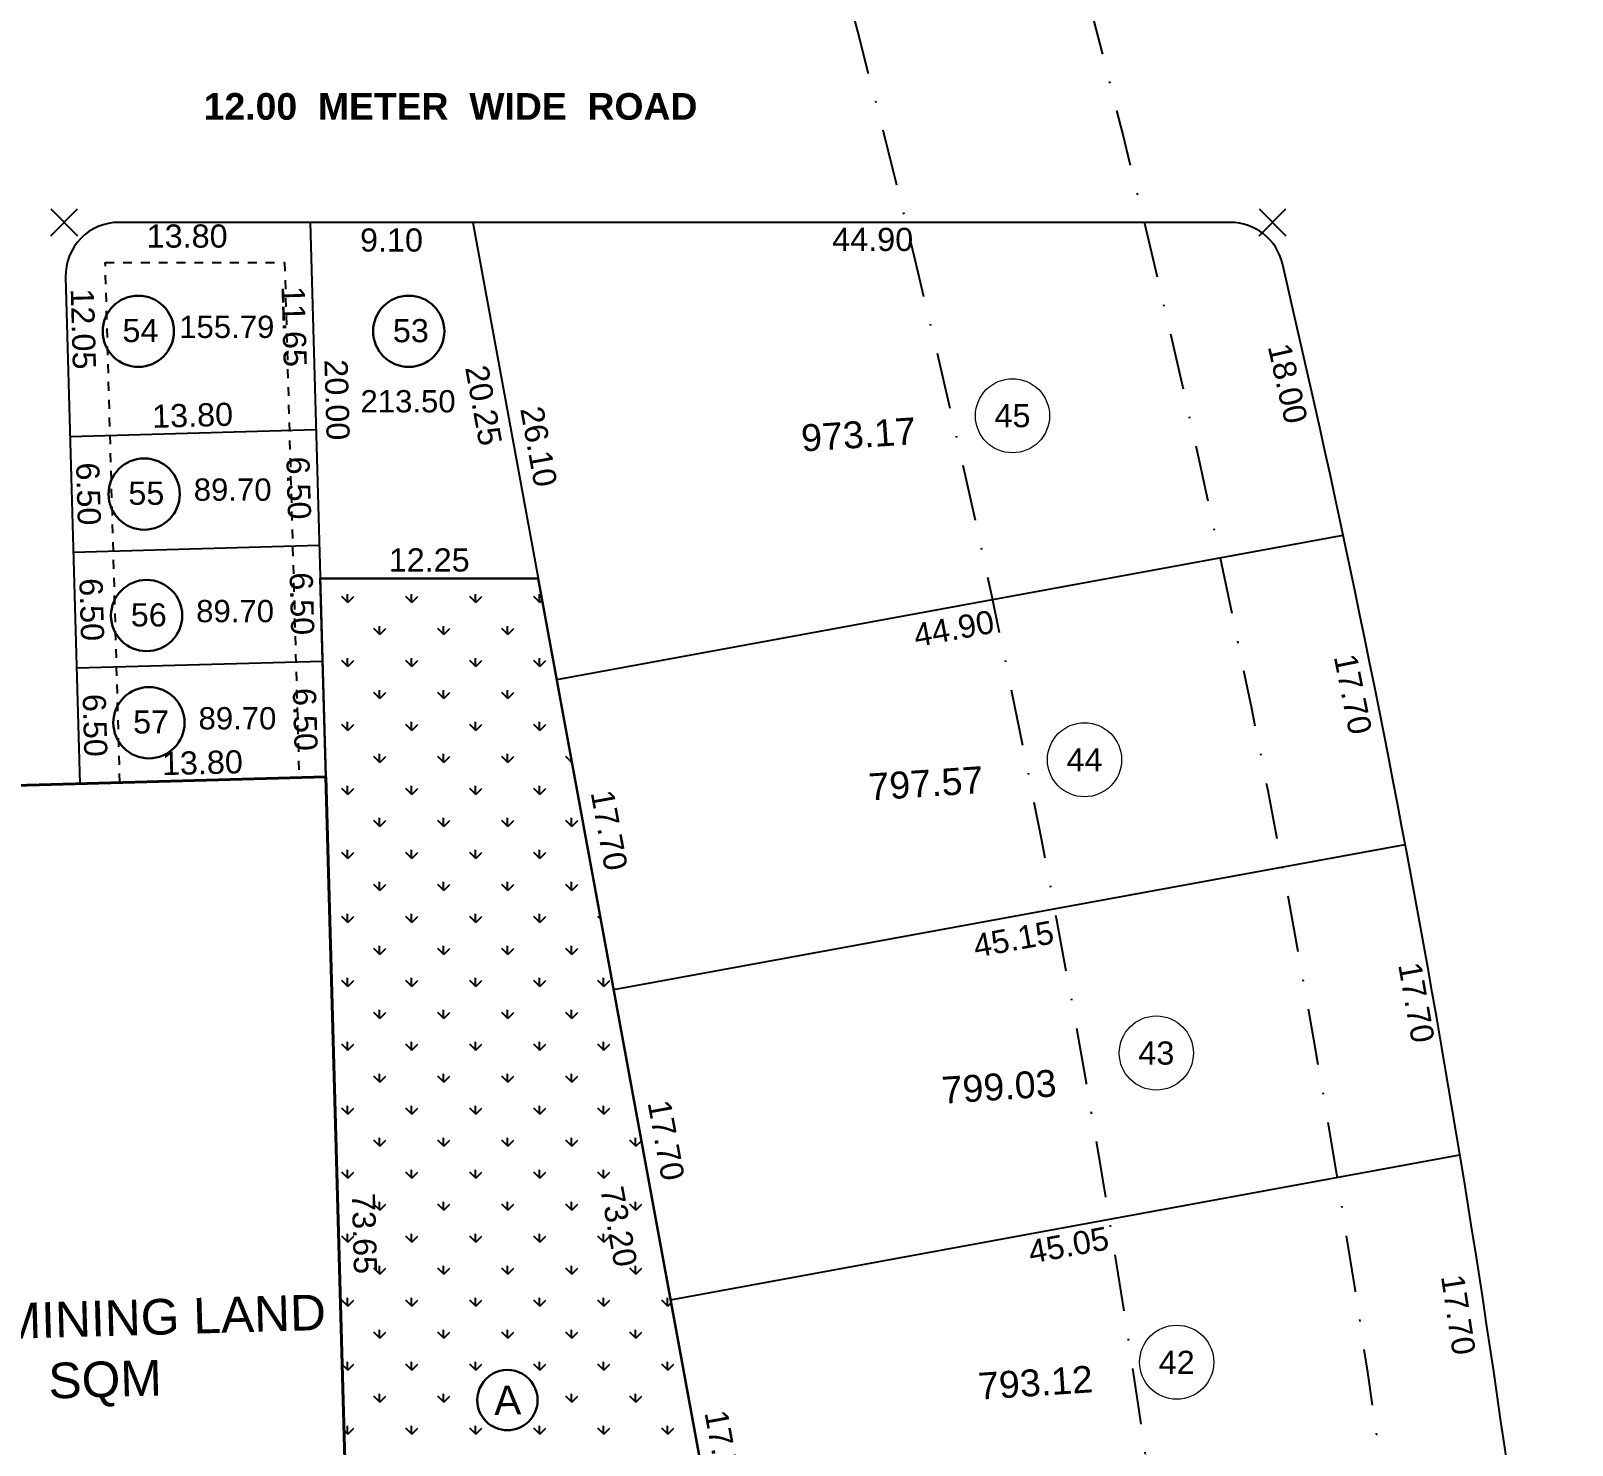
# Model space of a CAD drawing. Header units: millimetres. Extents: x 26213 to 35402, y -1028 to 2462.
# Drawn here: x 35200.6 to 35287.1, y 325.2 to 404.6 of the extents above; entities that cross this region are included whole.
import ezdxf
from ezdxf.enums import TextEntityAlignment as Align

# ---------------------------------------------------------------- set-up
doc = ezdxf.new("R2010")
doc.units = ezdxf.units.MM
doc.header["$PDMODE"] = 3
doc.header["$PDSIZE"] = 0.75
doc.linetypes.add('DASH', pattern=[1, 0.5, -0.5])
doc.linetypes.add('DASHDOT2', pattern=[12.699999999999998, 6.349999999999999, -3.174999999999999, 0, -3.174999999999999])
for name, color, linetype in [('AREA', 7, 'Continuous'), ('CENTER LINE', 225, 'Continuous'), ('DIMEMSION', 7, 'Continuous'), ('NUMBRING', 162, 'Continuous'), ('OPEN SPACE', 3, 'Continuous'), ('POINT', 190, 'Continuous'), ('ROAD', 7, 'Continuous')]:
    doc.layers.add(name, color=color, linetype=linetype)
for name, color, linetype, lineweight in [('CIRCLE', 197, 'Continuous', 30), ('DIM', 7, 'Continuous', 25), ('LAYOUT PLAN', 7, 'Continuous', 25)]:
    doc.layers.add(name, color=color, linetype=linetype, lineweight=lineweight)
doc.styles.get("Standard").update_dxf_attribs({"font": 'arial.ttf'})
doc.dimstyles.new('LAYOUT PLAN', dxfattribs={"dimtxt": 1.3, "dimasz": 1, "dimexe": 0.18, "dimexo": 0.0625, "dimgap": 0.09, "dimtad": 0, "dimrnd": 0.05, "dimzin": 0, "dimdsep": 46, "dimtxsty": 'Standard', "dimcen": 0, "dimse1": 1, "dimse2": 1, "dimsd1": 1, "dimsd2": 1, "dimadec": 0, "dimazin": 0, "dimtfac": 1, "dimtofl": 0, "dimtmove": 0, "dimatfit": 3, "dimfxl": 1, "dimtolj": 1, "dimtzin": 0, "dimarcsym": 0})

# ---------------------------------------------------------------- blocks, each defined once
blk = doc.blocks.new('*D3996')
at = {"layer": 'Defpoints', "color": 0, "ltscale": 2}
for p in [(35225.38109170698, 393.835138591037), (35270.2752074833, 393.835138591037), (35270.2752074833, 392.8674979581421)]:
    blk.add_point(p, dxfattribs=at)
at = {"layer": 'DIMEMSION', "color": 0, "ltscale": 2, "insert": (35247.82814959514, 392.8674979581421), "char_height": 1.3, "attachment_point": 5}
blk.add_mtext('\\A1;44.90', dxfattribs=at)
blk = doc.blocks.new('*D3997')
at = {"layer": 'Defpoints', "color": 0, "ltscale": 2}
for p in [(35270.2752074833, 393.8351385910373), (35273.09950643517, 376.005244164111), (35274.23637051994, 376.2614974905864)]:
    blk.add_point(p, dxfattribs=at)
at = {"layer": 'DIMEMSION', "color": 0, "ltscale": 2, "insert": (35271.11892491685, 384.7920647143392), "char_height": 1.3, "attachment_point": 5, "rotation": 282.70239520547597}
blk.add_mtext('\\A1;18.00', dxfattribs=at)
blk = doc.blocks.new('*D3998')
at = {"layer": 'Defpoints', "color": 0, "ltscale": 2}
for p in [(35274.23637051994, 376.2614974905855), (35276.5180696809, 358.6641801246742), (35277.71773754967, 358.9048068811753)]:
    blk.add_point(p, dxfattribs=at)
at = {"layer": 'DIMEMSION', "color": 0, "ltscale": 2, "insert": (35274.77738616604, 367.3425254293816), "char_height": 1.3, "attachment_point": 5, "rotation": 281.34176181978364}
blk.add_mtext('\\A1;17.70', dxfattribs=at)
blk = doc.blocks.new('*D3999')
at = {"layer": 'Defpoints', "color": 0, "ltscale": 2}
for p in [(35277.71773754967, 358.9048068811771), (35279.87785689949, 341.3123029228473), (35280.78928689847, 341.4728993587951)]:
    blk.add_point(p, dxfattribs=at)
at = {"layer": 'DIMEMSION', "color": 0, "ltscale": 2, "insert": (35278.34208222508, 350.0282566840406), "char_height": 1.3, "attachment_point": 5, "rotation": 279.99309437531247}
blk.add_mtext('\\A1;17.70', dxfattribs=at)
blk = doc.blocks.new('*D4000')
at = {"layer": 'Defpoints', "color": 0, "ltscale": 2}
for p in [(35280.78928689848, 341.4728993587942), (35282.02391099584, 323.7488124468018), (35283.45081278538, 323.9657371549129)]:
    blk.add_point(p, dxfattribs=at)
at = {"layer": 'DIMEMSION', "color": 0, "ltscale": 2, "insert": (35280.69314805239, 332.5023935487434), "char_height": 1.3, "attachment_point": 5, "rotation": 278.6442011922667}
blk.add_mtext('\\A1;17.70', dxfattribs=at)
blk = doc.blocks.new('*D4004')
at = {"layer": 'Defpoints', "color": 0, "ltscale": 2}
for p in [(35236.48399493141, 333.3412167956412), (35237.82537548953, 333.587410366933), (35239.67923696016, 315.9320115186156)]:
    blk.add_point(p, dxfattribs=at)
at = {"layer": 'DIMEMSION', "color": 0, "ltscale": 2, "insert": (35239.4229961017, 324.8828076545942), "char_height": 1.3, "attachment_point": 5, "rotation": 280.40017230127063}
blk.add_mtext('\\A1;17.70', dxfattribs=at)
blk = doc.blocks.new('*D4005')
at = {"layer": 'Defpoints', "color": 0, "ltscale": 2}
for p in [(35233.28875290266, 350.7504220726696), (35234.6301342652, 350.9966157916015), (35236.48399493141, 333.3412167956412)]:
    blk.add_point(p, dxfattribs=at)
at = {"layer": 'DIMEMSION', "color": 0, "ltscale": 2, "insert": (35236.22775487737, 342.2920130792618), "char_height": 1.3, "attachment_point": 5, "rotation": 280.40017230127063}
blk.add_mtext('\\A1;17.70', dxfattribs=at)
blk = doc.blocks.new('*D4006')
at = {"layer": 'Defpoints', "color": 0, "ltscale": 2}
for p in [(35230.09351087389, 368.159627349698), (35231.43489304086, 368.4058212162727), (35233.28875290266, 350.7504220726696)]:
    blk.add_point(p, dxfattribs=at)
at = {"layer": 'DIMEMSION', "color": 0, "ltscale": 2, "insert": (35233.03251365303, 359.701218503933), "char_height": 1.3, "attachment_point": 5, "rotation": 280.40017230127063}
blk.add_mtext('\\A1;17.70', dxfattribs=at)
blk = doc.blocks.new('*D4007')
at = {"layer": 'Defpoints', "color": 0, "ltscale": 2}
for p in [(35225.38109170699, 393.8351385910391), (35226.72247506035, 394.0813326753623), (35230.09351087389, 368.1596273496953)]:
    blk.add_point(p, dxfattribs=at)
at = {"layer": 'DIMEMSION', "color": 0, "ltscale": 2, "insert": (35229.07868405062, 381.2435769458125), "char_height": 1.3, "attachment_point": 5, "rotation": 280.40017230127063}
blk.add_mtext('\\A1;26.10', dxfattribs=at)
blk = doc.blocks.new('*D4008')
at = {"layer": 'Defpoints', "color": 0, "ltscale": 2}
for p in [(35274.23637051995, 376.2614974905855), (35274.45402615561, 375.0756055904003), (35230.0935108739, 368.1596273496953)]:
    blk.add_point(p, dxfattribs=at)
at = {"layer": 'DIMEMSION', "color": 0, "ltscale": 2, "insert": (35252.38259633259, 371.0246705199552), "char_height": 1.3, "attachment_point": 5, "rotation": 10.400174948710928}
blk.add_mtext('\\A1;44.90', dxfattribs=at)
blk = doc.blocks.new('*D4009')
at = {"layer": 'Defpoints', "color": 0, "ltscale": 2}
for p in [(35277.71773754967, 358.9048068811762), (35277.94567531365, 357.6628930330889), (35233.28875290265, 350.7504220726687)]:
    blk.add_point(p, dxfattribs=at)
at = {"layer": 'DIMEMSION', "color": 0, "ltscale": 2, "insert": (35255.73118299014, 353.5857006288352), "char_height": 1.3, "attachment_point": 5, "rotation": 10.400174948710037}
blk.add_mtext('\\A1;45.15', dxfattribs=at)
blk = doc.blocks.new('*D4010')
at = {"layer": 'Defpoints', "color": 0, "ltscale": 2}
for p in [(35280.78928689847, 341.4728993587942), (35280.97281313144, 340.4729607517138), (35236.4839949314, 333.3412167956403)]:
    blk.add_point(p, dxfattribs=at)
at = {"layer": 'DIMEMSION', "color": 0, "ltscale": 2, "insert": (35258.8201671479, 336.4071194701364), "char_height": 1.3, "attachment_point": 5, "rotation": 10.4001749487114}
blk.add_mtext('\\A1;45.05', dxfattribs=at)
blk = doc.blocks.new('*D4012')
at = {"layer": 'Defpoints', "color": 0, "ltscale": 2}
for p in [(35216.25731417588, 393.835138591037), (35225.38109170698, 393.835138591037), (35225.38109170698, 392.8343400933671)]:
    blk.add_point(p, dxfattribs=at)
at = {"layer": 'DIMEMSION', "color": 0, "ltscale": 2, "insert": (35220.81920294143, 392.8343400933671), "char_height": 1.3, "attachment_point": 5}
blk.add_mtext('\\A1;9.10', dxfattribs=at)
blk = doc.blocks.new('*D4013')
at = {"layer": 'Defpoints', "color": 0, "ltscale": 2}
for p in [(35225.39871669983, 393.7391092085991), (35229.05184172446, 373.8351385910364), (35227.81321400774, 373.607803955395)]:
    blk.add_point(p, dxfattribs=at)
at = {"layer": 'DIMEMSION', "color": 0, "ltscale": 2, "insert": (35225.98665149543, 383.5597892641736), "char_height": 1.3, "attachment_point": 5, "rotation": 280.40017494872734}
blk.add_mtext('\\A1;20.25', dxfattribs=at)
blk = doc.blocks.new('*D4014')
at = {"layer": 'Defpoints', "color": 0, "ltscale": 2}
for p in [(35229.05184172447, 374.869758848496), (35216.81842642718, 373.835138591037), (35229.05184172447, 373.835138591037)]:
    blk.add_point(p, dxfattribs=at)
at = {"layer": 'DIMEMSION', "color": 0, "ltscale": 2, "insert": (35222.93513407583, 374.869758848496), "char_height": 1.3, "attachment_point": 5}
blk.add_mtext('\\A1;12.25', dxfattribs=at)
blk = doc.blocks.new('*D4015')
at = {"layer": 'Defpoints', "color": 0, "ltscale": 2}
for p in [(35216.25731417588, 393.835138591037), (35217.47602649537, 393.8693303117005), (35216.81842642717, 373.8351385910369)]:
    blk.add_point(p, dxfattribs=at)
at = {"layer": 'DIMEMSION', "color": 0, "ltscale": 2, "insert": (35217.75658262102, 383.8693303117013), "char_height": 1.3, "attachment_point": 5, "rotation": 271.60704663528617}
blk.add_mtext('\\A1;20.00', dxfattribs=at)
blk = doc.blocks.new('*D4016')
at = {"layer": 'Defpoints', "color": 0, "ltscale": 2}
for p in [(35215.87677553777, 369.1724868903503), (35216.94839660128, 369.2025518575642), (35217.13068624532, 362.7051084768434)]:
    blk.add_point(p, dxfattribs=at)
at = {"layer": 'DIMEMSION', "color": 0, "ltscale": 2, "insert": (35215.96792035979, 365.923765199989), "char_height": 1.3, "attachment_point": 5, "rotation": 271.6070456650988}
blk.add_mtext('\\A1;6.50', dxfattribs=at)
blk = doc.blocks.new('*D4017')
at = {"layer": 'Defpoints', "color": 0, "ltscale": 2}
for p in [(35215.69448589371, 375.6699302710697), (35216.76610673495, 375.6999952320491), (35216.94839660127, 369.2025518575638)]:
    blk.add_point(p, dxfattribs=at)
at = {"layer": 'DIMEMSION', "color": 0, "ltscale": 2, "insert": (35215.78563071573, 372.4212085807073), "char_height": 1.3, "attachment_point": 5, "rotation": 271.60704566516694}
blk.add_mtext('\\A1;6.50', dxfattribs=at)
blk = doc.blocks.new('*D4018')
at = {"layer": 'Defpoints', "color": 0, "ltscale": 2}
for p in [(35215.51219624966, 382.1673736517904), (35216.58381697974, 382.197438609651), (35216.76610673495, 375.6999952320482)]:
    blk.add_point(p, dxfattribs=at)
at = {"layer": 'DIMEMSION', "color": 0, "ltscale": 2, "insert": (35215.60334107168, 378.9186519614279), "char_height": 1.3, "attachment_point": 5, "rotation": 271.60704566516694}
blk.add_mtext('\\A1;6.50', dxfattribs=at)
blk = doc.blocks.new('*D4019')
at = {"layer": 'Defpoints', "color": 0, "ltscale": 2}
for p in [(35215.18569364487, 393.8050736387605), (35216.25731417587, 393.835138591036), (35216.58381697974, 382.197438609651)]:
    blk.add_point(p, dxfattribs=at)
at = {"layer": 'DIMEMSION', "color": 0, "ltscale": 2, "insert": (35215.34894494725, 387.9862236452735), "char_height": 1.3, "attachment_point": 5, "rotation": 271.60704566516694}
blk.add_mtext('\\A1;11.65', dxfattribs=at)
blk = doc.blocks.new('*D4020')
at = {"layer": 'Defpoints', "color": 0, "ltscale": 2}
for p in [(35202.43944057717, 393.835138591037), (35216.25731417588, 393.835138591037), (35202.43944057717, 393.0568325162191)]:
    blk.add_point(p, dxfattribs=at)
at = {"layer": 'DIMEMSION', "color": 0, "ltscale": 2, "insert": (35209.34837737653, 393.0568325162191), "char_height": 1.3, "attachment_point": 5}
blk.add_mtext('\\A1;13.80', dxfattribs=at)
blk = doc.blocks.new('*D4021')
at = {"layer": 'Defpoints', "color": 0, "ltscale": 2}
for p in [(35202.43944057717, 393.8351385910369), (35202.77681090179, 381.810074830361), (35203.68503831828, 381.8355556913714)]:
    blk.add_point(p, dxfattribs=at)
at = {"layer": 'DIMEMSION', "color": 0, "ltscale": 2, "insert": (35203.51635315597, 387.8480875717058), "char_height": 1.3, "attachment_point": 5, "rotation": 271.60704565778406}
blk.add_mtext('\\A1;12.05', dxfattribs=at)
blk = doc.blocks.new('*D4022')
at = {"layer": 'Defpoints', "color": 0, "ltscale": 2}
for p in [(35202.77681090181, 381.8100748303611), (35202.95910054335, 375.3126314495702), (35203.89712129904, 375.3389481804552)]:
    blk.add_point(p, dxfattribs=at)
at = {"layer": 'DIMEMSION', "color": 0, "ltscale": 2, "insert": (35203.80597647744, 378.5876698708304), "char_height": 1.3, "attachment_point": 5, "rotation": 271.60704565786875}
blk.add_mtext('\\A1;6.50', dxfattribs=at)
blk = doc.blocks.new('*D4023')
at = {"layer": 'Defpoints', "color": 0, "ltscale": 2}
for p in [(35202.95910054335, 375.3126314495702), (35203.14139018826, 368.8151880688729), (35204.07941094228, 368.8415047997107)]:
    blk.add_point(p, dxfattribs=at)
at = {"layer": 'DIMEMSION', "color": 0, "ltscale": 2, "insert": (35203.98826612066, 372.0902264900864), "char_height": 1.3, "attachment_point": 5, "rotation": 271.60704565786875}
blk.add_mtext('\\A1;6.50', dxfattribs=at)
blk = doc.blocks.new('*D4024')
at = {"layer": 'Defpoints', "color": 0, "ltscale": 2}
for p in [(35203.14139018826, 368.8151880688729), (35203.3236798315, 362.3177446881291), (35204.26170058551, 362.3440614189669)]:
    blk.add_point(p, dxfattribs=at)
at = {"layer": 'DIMEMSION', "color": 0, "ltscale": 2, "insert": (35204.1705557639, 365.5927831093425), "char_height": 1.3, "attachment_point": 5, "rotation": 271.60704565786875}
blk.add_mtext('\\A1;6.50', dxfattribs=at)
blk = doc.blocks.new('*D4025')
at = {"layer": 'Defpoints', "color": 0, "ltscale": 2}
for p in [(35216.55597841171, 383.1897023787275), (35202.77681090181, 381.8100748303611), (35216.58381697312, 382.1974388457979)]:
    blk.add_point(p, dxfattribs=at)
at = {"layer": 'DIMEMSION', "color": 0, "ltscale": 2, "insert": (35209.65247537605, 382.996020371009), "char_height": 1.3, "attachment_point": 5, "rotation": 1.6070466453305887}
blk.add_mtext('\\A1;13.80', dxfattribs=at)
blk = doc.blocks.new('*D4026')
at = {"layer": 'Defpoints', "color": 0, "ltscale": 2}
for p in [(35217.10756264794, 363.6592545936997), (35217.13209147992, 362.6550210096538), (35203.32367983148, 362.3177446881289)]:
    blk.add_point(p, dxfattribs=at)
at = {"layer": 'DIMEMSION', "color": 0, "ltscale": 2, "insert": (35210.20335682372, 363.4906164329372), "char_height": 1.3, "attachment_point": 5, "rotation": 1.3991955490826011}
blk.add_mtext('\\A1;13.80', dxfattribs=at)
blk = doc.blocks.new('*D4040')
at = {"layer": 'Defpoints', "color": 0, "ltscale": 2}
for p in [(35216.81842643068, 373.8351385910371), (35220.31629640338, 300.2335361613225), (35218.86367354717, 300.1931926767618)]:
    blk.add_point(p, dxfattribs=at)
at = {"layer": 'DIMEMSION', "color": 0, "ltscale": 2, "insert": (35219.29367284514, 337.0545091184633), "char_height": 1.3, "attachment_point": 5, "rotation": 271.59085845809585}
blk.add_mtext('\\A1;73.65', dxfattribs=at)
blk = doc.blocks.new('*D4041')
at = {"layer": 'Defpoints', "color": 0, "ltscale": 2}
for p in [(35229.05184172448, 373.8351385910364), (35240.17952682578, 301.4433135835798), (35242.26810064278, 301.8266452023436)]:
    blk.add_point(p, dxfattribs=at)
at = {"layer": 'DIMEMSION', "color": 0, "ltscale": 2, "insert": (35233.57139736663, 337.4475602779321), "char_height": 1.3, "attachment_point": 5, "rotation": 280.40017494870887}
blk.add_mtext('\\A1;73.20', dxfattribs=at)

msp = doc.modelspace()

# ---------------------------------------------------------------- hatches: boundary and pattern name
h = msp.add_hatch()
h.set_pattern_fill('GRASS', color=3, scale=0.1)
h.set_pattern_definition([(90, (6107.968148154112, -802.1307826217629), (-1.79605, 1.79605), [0.4762500000000001, -3.11585]), (45, (6107.968148154112, -802.1307826217629), (-1.79605122421383, 1.79605122421383), [0.4762500000000001, -2.06375]), (135, (6107.968148154112, -802.1307826217629), (-1.79605122421383, -1.79605122421383), [0.4762500000000001, -2.06375])])
h.paths.add_polyline_path([(35229.05184172447, 373.835138591037), (35216.81842643068, 373.835138591037), (35217.13068624535, 362.7051084768442), (35217.13209147992, 362.6550210096731), (35218.86366117188, 300.1931918130612), (35242.26810064277, 301.826645202343)])
h.paths.add_polyline_path([(35229.02053592997, 327.7030212942371, -1), (35225.63478316778, 327.7053383529602, -1)], flags=16)
h.paths.add_polyline_path([(35227.99633027918, 300.6624056991189), (35233.17845189822, 301.0233898974021), (35232.99229053548, 303.695836024258), (35227.81016891643, 303.334851825976)], flags=25)
h.paths.add_polyline_path([(35217.87357138796, 339.6200633725592), (35218.01778685962, 334.427386224528), (35220.69567652575, 334.501758867047), (35220.5514610541, 339.6944360150779)], flags=24)
h.paths.add_polyline_path([(35231.77642308029, 339.758388766755), (35232.71417776639, 334.6490531725061), (35235.34908777497, 335.1326579705091), (35234.41133308887, 340.2419935647571)], flags=24)
h.paths.add_polyline_path([(35226.19330483199, 326.4514357459701), (35228.52968377004, 326.5162126020469), (35228.46201426577, 328.9569239012272), (35226.1256353277, 328.8921470451511)], flags=8)
h.paths.add_polyline_path([(35220.73733063077, 318.724573440779), (35235.65463843476, 319.138160588374), (35235.58050663129, 321.8119548219921), (35220.6631988273, 321.3983676743961)], flags=24)
h.paths.add_polyline_path([(35219.5454211754, 321.840636190837), (35235.16697241702, 322.2737487138151), (35235.09694878946, 324.7993687962552), (35219.47539754785, 324.3662562732771)], flags=24)

# ---------------------------------------------------------------- linework, layer by layer
at = {"color": 50, "lineweight": 40, "ltscale": 2}
msp.add_lwpolyline([(35179.35207464566, 362.3451205209491), (35179.35207464565, 362.3451205209491), (35179.02315884182, 374.0688283422541), (35193.97868311565, 374.4884144816571), (35194.32721976587, 362.0653436424881), (35217.13068624535, 362.7051084768442), (35219.07155903756, 292.6938222890311), (35181.37993535561, 290.0650649010521), (35179.35235469481, 362.3351385910049)], dxfattribs=at)
at = {"layer": 'CENTER LINE', "color": 5, "linetype": 'DASHDOT2', "ltscale": 0.5}
msp.add_arc((34538.68291588574, 219.698306979305), 782.0311943331839, 4.538706588084673, 26.50754861753726, dxfattribs=at)
at = {"layer": 'CENTER LINE', "color": 1, "linetype": 'DASHDOT2', "ltscale": 0.5}
msp.add_arc((34538.68291588574, 219.698306979305), 745.0311943331841, 3.352611452364927, 26.65213664443806, dxfattribs=at)
at = {"layer": 'CENTER LINE', "linetype": 'DASHDOT2', "ltscale": 0.5}
msp.add_arc((34538.68291588574, 219.698306979305), 732.0311943331839, 3.32862241372939, 26.65213664443806, dxfattribs=at)
at = {"layer": 'CIRCLE'}
for centre in [(35206.60785842518, 387.7163987119069), (35221.78458706191, 387.7163987119069), (35206.93638269858, 378.5774399415692), (35207.0732705659, 371.7563596152571), (35207.20536752306, 365.737181128468)]:
    msp.add_circle(centre, 1.999999999999999, dxfattribs=at)
at = {"layer": 'CIRCLE', "linetype": 'Continuous', "lineweight": 15}
for centre in [(35255.6736682376, 382.9725928945792), (35259.71736160995, 363.6591061904102), (35263.74776151717, 347.1923683833792), (35264.89054732981, 329.8327769377112)]:
    msp.add_circle(centre, 2.08, dxfattribs=at)
at = {"layer": 'DIM', "color": 252, "linetype": 'DASH', "lineweight": 25, "true_color": 0x939598}
msp.add_lwpolyline([(35205.57279484789, 362.3808449492461), (35204.75345099885, 391.585138591037), (35214.81984908262, 391.585138591037), (35215.63127623514, 362.6630416102581)], dxfattribs=at)
at = {"layer": 'DIMEMSION', "ltscale": 2}
msp.add_line((35203.32367983149, 362.317744688129), (35217.13068624535, 362.7051084768442), dxfattribs=at)
at = {"layer": 'LAYOUT PLAN', "lineweight": 25}
msp.add_line((35267.90161761273, 393.835138591037), (35205.52478780606, 393.835138591037), dxfattribs=at)
at = {"layer": 'LAYOUT PLAN', "ltscale": 2}
for p, q in [((35216.25731417588, 393.835138591037), (35217.13068624535, 362.7051084768442)), ((35225.38109170698, 393.835138591037), (35242.26810064277, 301.826645202343)), ((35202.52596778418, 390.7510049095491), (35203.32367983148, 362.317744688129)), ((35202.77681090181, 381.810074830361), (35216.58381697974, 382.1974386096512)), ((35202.95910054335, 375.3126314495702), (35216.7661069572, 375.699995238284)), ((35230.09351087389, 368.1596273496951), (35274.23637051994, 376.2614974905861)), ((35203.14139018742, 368.8151880688491), (35216.94839660128, 369.2025518575639)), ((35233.28875290264, 350.7504220726681), (35277.71773754967, 358.9048068811761)), ((35236.4839949314, 333.34121679564), (35280.78928689848, 341.4728993587952))]:
    msp.add_line(p, q, dxfattribs=at)
at = {"layer": 'LAYOUT PLAN', "color": 1, "lineweight": 30}
msp.add_lwpolyline([(35193.97868311565, 374.4884144816571), (35179.02315884182, 374.0688283422541), (35178.085229391, 408.898891451853), (35174.46884717014, 539.33497255134), (35385.29074945768, 528.0439824073779), (35388.61914581675, 466.9983849110271), (35395.10176972554, 397.8643504181881), (35399.87569942851, 305.303791656907), (35219.07155903756, 292.6938222890311), (35217.13068624535, 362.7051084768442), (35194.32721976587, 362.0653436424881), (35193.97868311563, 374.4884144816571)], close=True, dxfattribs=at)
at = {"layer": 'LAYOUT PLAN', "lineweight": 25}
msp.add_arc((35205.52478780606, 390.835138591037), 3, 90, 181.6070456578884, dxfattribs=at)
at = {"layer": 'LAYOUT PLAN', "ltscale": 2}
for centre, radius, start, end in [((35267.90161761273, 390.835138591037), 3, 13.20745683659687, 90), ((34538.68291503155, 219.698306825481), 752.0311951988128, 6.634938773154426, 13.20745683659687)]:
    msp.add_arc(centre, radius, start, end, dxfattribs=at)
at = {"layer": 'OPEN SPACE', "ltscale": 2}
msp.add_line((35229.05184172446, 373.835138591037), (35216.81842642718, 373.835138591037), dxfattribs=at)
at = {"layer": 'OPEN SPACE', "color": 116, "lineweight": 30, "true_color": 0x006b36}
msp.add_line((35218.86367354717, 300.1931926767619), (35217.13209147992, 362.6550210096731), dxfattribs=at)
at = {"layer": 'OPEN SPACE', "color": 116, "lineweight": 30, "ltscale": 2, "true_color": 0x006b36}
msp.add_lwpolyline([(35229.05184172447, 373.835138591037), (35216.81842642717, 373.835138591037), (35217.13209147992, 362.6550210096731), (35218.86367366721, 300.1931883458161), (35242.26810064277, 301.826645202343)], close=True, dxfattribs=at)
msp.add_lwpolyline([(35229.02053592997, 327.7030212942371, -1), (35225.63478316778, 327.7053383529602, -1)], format="xyb", close=True, dxfattribs=at)
at = {"layer": 'POINT'}
for p in [(35202.43944057717, 393.835138591037), (35270.2752074833, 393.835138591037)]:
    msp.add_point(p, dxfattribs=at)

# ---------------------------------------------------------------- texts
at = {"layer": 'AREA'}
for s, p in [('155.79', (35211.57414905862, 387.9675936689931)), ('213.50', (35221.74723727746, 383.789102020317)), ('89.70', (35211.90267333202, 378.828634898655)), ('89.70', (35212.03956119933, 372.0075545723431)), ('89.70', (35212.1716581565, 365.988376085554))]:
    msp.add_text(s, height=1.249999999999999, dxfattribs=at).set_placement(p, align=Align.MIDDLE_CENTER)
for s, p in [('973.17', (35247.02889754342, 381.9256312242779)), ('797.57', (35250.81047856931, 362.3379982767621)), ('799.03', (35254.91829369673, 345.307137510354)), ('793.12', (35256.96072547748, 328.6891725679001))]:
    msp.add_text(s, height=1.509615004160973, rotation=3.768762729994392, dxfattribs=at).set_placement(p, align=Align.MIDDLE_CENTER)
at = {"layer": 'NUMBRING', "color": 7}
for s, p in [('54', (35206.72878253476, 387.75469163984)), ('53', (35221.9055111715, 387.75469163984)), ('55', (35207.05730680816, 378.615732869502)), ('56', (35207.19419467548, 371.7946525431902)), ('57', (35207.32629163264, 365.7754740564011))]:
    msp.add_text(s, height=1.3, dxfattribs=at).set_placement(p, align=Align.MIDDLE)
for s, p in [('45', (35255.6736682376, 382.9725928945792)), ('44', (35259.71736160995, 363.6591061904102)), ('43', (35263.74776151717, 347.1923683833792)), ('42', (35264.89054732981, 329.8327769377112))]:
    msp.add_text(s, height=1.3, rotation=359.9607893209224, dxfattribs=at).set_placement(p, align=Align.MIDDLE)
at = {"layer": 'OPEN SPACE', "color": 7}
msp.add_text('OWNER REAMINING LAND', height=1.999999999999999, rotation=1.62734771228653, dxfattribs=at).set_placement((35199.37179101353, 332.1418971687991), align=Align.MIDDLE_CENTER)
msp.add_text('2860.00  SQM', height=1.999999999999999, rotation=1.62734771228653, dxfattribs=at).set_placement((35189.94411802599, 327.4559050900672))
at = {"layer": 'OPEN SPACE', "color": 116, "lineweight": 30, "ltscale": 2, "true_color": 0x006b36}
msp.add_text('A', height=1.627766132226929, rotation=1.588137033208974, dxfattribs=at).set_placement((35227.32765954887, 327.704179823599), align=Align.MIDDLE)
at = {"layer": 'ROAD', "insert": (35183.13951339643, 400.333244970756), "char_height": 1.499999999999999, "width": 81.72308747255009, "attachment_point": 4}
msp.add_mtext('\\pi27.141;{\\fArial|b1|i0|c0|p34;12.00  METER  WIDE  ROAD}', dxfattribs=at)

# ---------------------------------------------------------------- dimensions: what is measured, and where the dimension line sits
at = {"layer": 'DIMEMSION', "ltscale": 2}
for p1, p2, distance, picture, middle in [((35216.25731417588, 393.835138591037), (35202.43944057717, 393.835138591037), 0.7783060748178627, '*D4020', (35209.34837737653, 393.0568325162191)), ((35202.43944057717, 393.835138591037), (35202.77681090179, 381.810074830361), 0.9085847865457627, '*D4021', (35203.51635315597, 387.8480875717058)), ((35202.77681090181, 381.810074830361), (35216.58381697313, 382.197438845798), 0.9926539700639632, '*D4025', (35209.65247537605, 382.996020371009)), ((35229.05184172447, 373.835138591037), (35242.26810064277, 301.826645202343), -2.123460317254821, '*D4041', (35233.57139736663, 337.4475602779321)), ((35217.13068624532, 362.7051084768435), (35216.94839660128, 369.2025518575643), 1.0720427258305398, '*D4016', (35215.96792035979, 365.923765199989)), ((35203.32367983148, 362.317744688129), (35217.13209147992, 362.655021009654), 1.004533102950589, '*D4026', (35210.20335682372, 363.4906164329372))]:
    dim = msp.add_aligned_dim(p1=p1, p2=p2, distance=distance, dimstyle='LAYOUT PLAN', dxfattribs=at)
    dim.commit()
    dim.dimension.update_dxf_attribs({"geometry": picture, "text_midpoint": middle})
for base, p1, p2, angle, override, picture, middle in [((35215.18569364487, 393.8050736387605), (35216.58381697974, 382.1974386096512), (35216.25731417588, 393.8351385910361), 271.6070456651669, {"dimtmove": 1}, '*D4019', (35215.34894494725, 387.9862236452735)), ((35226.72247506035, 394.0813326753623), (35230.09351087389, 368.1596273496951), (35225.38109170698, 393.8351385910381), 280.4001723012706, {"dimtmove": 1, "dimfxl": 0.1, "dimfxlon": 1}, '*D4007', (35229.07868405062, 381.2435769458125)), ((35203.89712129904, 375.3389481804552), (35202.77681090181, 381.810074830361), (35202.95910054335, 375.3126314495702), 91.60704565786872, {"dimtmove": 1}, '*D4022', (35203.80597647744, 378.5876698708304)), ((35215.51219624966, 382.1673736517904), (35216.76610673495, 375.6999952320481), (35216.58381697974, 382.1974386096512), 271.6070456651669, {"dimtmove": 1}, '*D4018', (35215.60334107168, 378.9186519614279)), ((35215.69448589371, 375.6699302710697), (35216.94839660128, 369.2025518575639), (35216.76610673495, 375.699995232049), 271.6070456651669, {"dimtmove": 1}, '*D4017', (35215.78563071573, 372.4212085807073)), ((35204.07941094228, 368.8415047997107), (35202.95910054335, 375.3126314495702), (35203.14139018826, 368.815188068873), 91.60704565786872, {"dimtmove": 1}, '*D4023', (35203.98826612066, 372.0902264900864)), ((35204.26170058551, 362.3440614189669), (35203.14139018826, 368.815188068873), (35203.32367983149, 362.317744688129), 91.60704565786872, {"dimtmove": 1}, '*D4024', (35204.1705557639, 365.5927831093425)), ((35231.43489304086, 368.4058212162727), (35233.28875290265, 350.7504220726702), (35230.09351087389, 368.1596273496972), 280.4001723012706, {"dimtmove": 1, "dimfxl": 0.1, "dimfxlon": 1}, '*D4006', (35233.03251365303, 359.701218503933)), ((35234.6301342652, 350.9966157916015), (35236.4839949314, 333.341216795642), (35233.28875290266, 350.750422072669), 280.4001723012706, {"dimtmove": 1, "dimfxl": 0.1, "dimfxlon": 1}, '*D4005', (35236.22775487737, 342.2920130792618)), ((35237.82537548953, 333.587410366933), (35239.67923696016, 315.932011518615), (35236.4839949314, 333.341216795642), 280.4001723012706, {"dimtmove": 1, "dimfxl": 0.1, "dimfxlon": 1}, '*D4004', (35239.4229961017, 324.8828076545942))]:
    dim = msp.add_linear_dim(base=base, p1=p1, p2=p2, angle=angle, dimstyle='LAYOUT PLAN', override=override, dxfattribs=at)
    dim.commit()
    dim.dimension.update_dxf_attribs({"geometry": picture, "text_midpoint": middle})
for p1, p2, distance, picture, middle in [((35216.81842642717, 373.835138591037), (35216.25731417588, 393.835138591037), -1.2191918599850848, '*D4015', (35217.75658262102, 383.8693303117013)), ((35216.25731417588, 393.835138591037), (35225.38109170698, 393.835138591037), -1.000798497669905, '*D4012', (35220.81920294143, 392.8343400933671)), ((35225.39871669984, 393.7391092085987), (35229.05184172447, 373.8351385910368), -1.2593171392465163, '*D4013', (35225.98665149543, 383.5597892641736)), ((35225.38109170698, 393.835138591037), (35270.2752074833, 393.835138591037), -0.9676406328948701, '*D3996', (35247.82814959514, 392.8674979581421)), ((35270.2752074833, 393.835138591037), (35274.23637051994, 376.2614974905861), -1.1653865086633695, '*D3997', (35271.11892491685, 384.7920647143392)), ((35216.81842642718, 373.835138591037), (35229.05184172447, 373.835138591037), 1.0346202574590393, '*D4014', (35222.93513407583, 374.869758848496)), ((35230.09351087389, 368.1596273496951), (35274.23637051994, 376.2614974905861), -1.2057004498074924, '*D4008', (35252.38259633259, 371.0246705199552)), ((35274.23637051994, 376.2614974905861), (35277.71773754967, 358.9048068811761), -1.2235621076628833, '*D3998', (35274.77738616604, 367.3425254293816)), ((35216.81842643068, 373.835138591037), (35218.86367354717, 300.1931926767619), 1.453182975110539, '*D4040', (35219.29367284514, 337.0545091184633)), ((35233.28875290264, 350.7504220726681), (35277.71773754967, 358.9048068811761), -1.2626581605163323, '*D4009', (35255.73118299014, 353.5857006288352)), ((35277.71773754967, 358.9048068811761), (35280.78928689848, 341.4728993587952), -0.9254706144961018, '*D3999', (35278.34208222508, 350.0282566840406)), ((35236.4839949314, 333.34121679564), (35280.78928689848, 341.4728993587952), -1.0166410852002836, '*D4010', (35258.8201671479, 336.4071194701364)), ((35280.78928689848, 341.4728993587952), (35283.45081278538, 323.9657371549132), -1.4432965897441499, '*D4000', (35280.69314805239, 332.5023935487434))]:
    dim = msp.add_aligned_dim(p1=p1, p2=p2, distance=distance, dimstyle='LAYOUT PLAN', override={"dimfxl": 0.1, "dimfxlon": 1}, dxfattribs=at)
    dim.commit()
    dim.dimension.update_dxf_attribs({"geometry": picture, "text_midpoint": middle})

doc.saveas('drawing.dxf')
